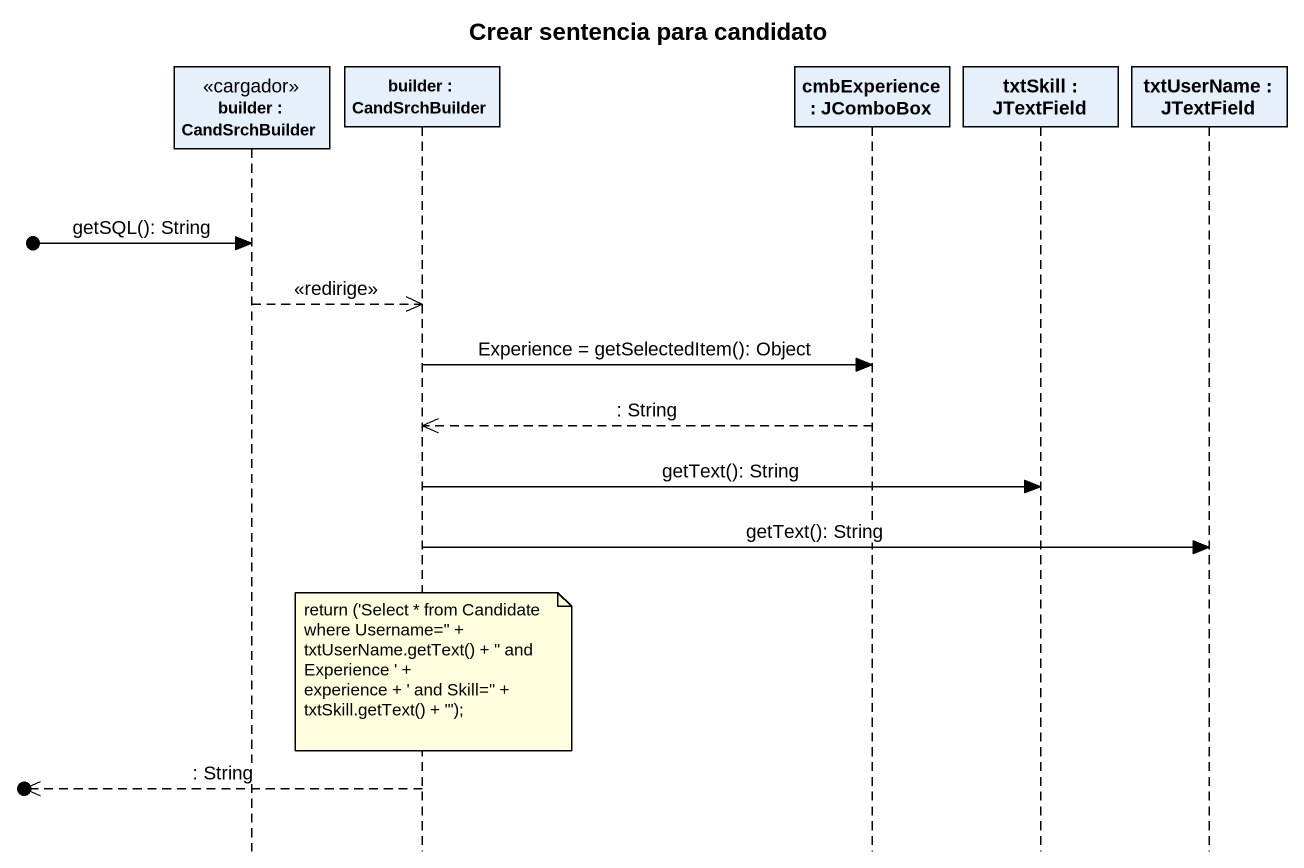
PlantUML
@startuml
title Crear sentencia para candidato
hide footbox
participant "builder : CandSrchBuilder" as builder <<cargador>>
participant "builder : CandSrchBuilder" as builder_2
participant "cmbExperience : JComboBox" as cmbExperience
participant "txtSkill : JTextField" as txtSkill
participant "txtUserName : JTextField" as txtUserName

[o-> builder : getSQL(): String
builder -->> builder_2 : <<redirige>>
builder_2 -> cmbExperience : Experience = getSelectedItem(): Object
cmbExperience -->> builder_2 : : String
builder_2 -> txtSkill : getText(): String
builder_2 -> txtUserName : getText(): String
note over builder_2
  return ('Select * from Candidate where Username='' +
  txtUserName.getText() + '' and Experience ' +
  experience + ' and Skill='' + txtSkill.getText() + ''');
end note
[o<<-- builder_2 : : String
@enduml
